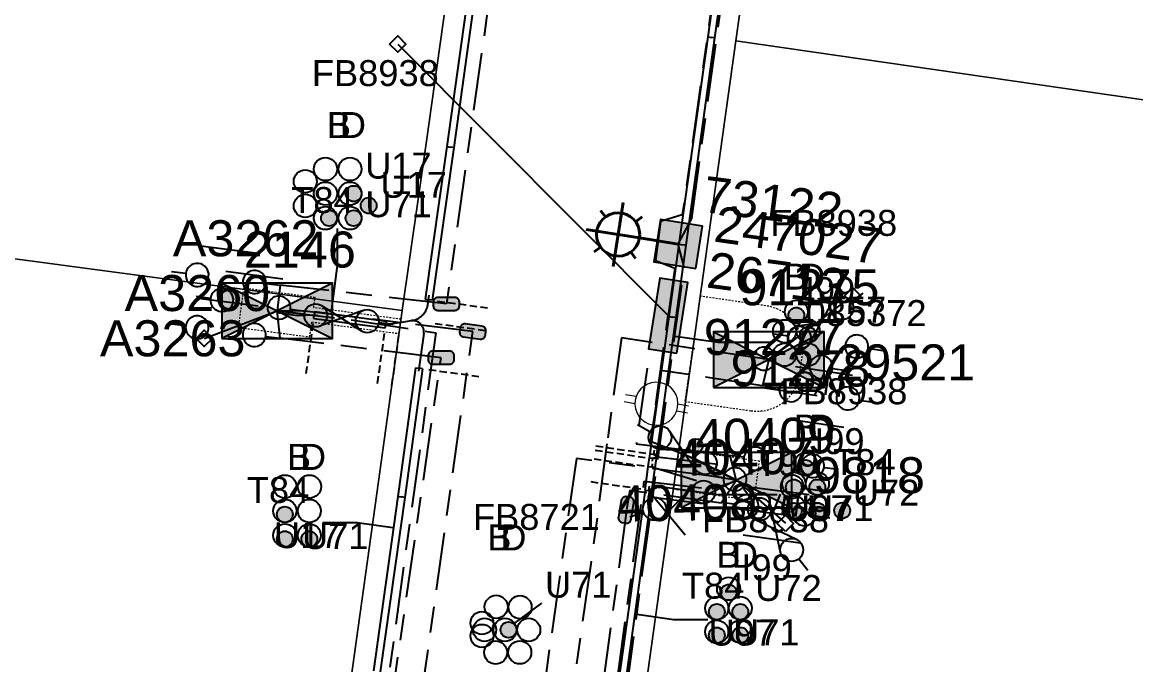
# Model space of a CAD drawing. Header units: metres. Extents: x 307881 to 309377, y 6244646 to 6245709.
# Drawn here: x 308524.9 to 308602.1, y 6244978.8 to 6245023.3 of the extents above; entities that cross this region are included whole.
import ezdxf
from ezdxf.enums import TextEntityAlignment as Align

# ---------------------------------------------------------------- set-up
doc = ezdxf.new("R2010")
doc.units = ezdxf.units.M
for name, pattern in [('Cable Exist UG', [8.2, 4, -1.2, 1.8, -1.2]), ('DASHED', [0.75, 0.5, -0.25]), ('HIDDEN', [0.375, 0.25, -0.125]), ('HIDDEN2', [0.1875, 0.125, -0.0625])]:
    doc.linetypes.add(name, pattern=pattern)
doc.layers.get('0').update_dxf_attribs({"color": 6})
for name, color, linetype in [('_User Miscellaneous7', 7, 'Continuous'), ('_User Miscellaneous9', 7, 'Continuous'), ('Duct_SP_EXT', 7, 'Continuous'), ('Equip_HV_EXT', 7, 'Continuous'), ('Equip_LV_EXT', 7, 'Continuous'), ('Equip_SP_SL_EXT', 7, 'Continuous'), ('Mains_HV_EXT', 7, 'Continuous'), ('Mains_LV_EXT', 7, 'Continuous'), ('Mains_SL_EXT', 7, 'Continuous'), ('Services_SP_EXT', 7, 'Continuous'), ('Sub_SP_EXT', 7, 'Continuous'), ('SupportsUG_SP_LV_EXT', 7, 'Continuous'), ('SupportsUG_SP_LV_SL_EXT', 7, 'Continuous'), ('Trench_SP_EXT', 7, 'Continuous')]:
    doc.layers.add(name, color=color, linetype=linetype)
for name, color, linetype, lineweight in [('Cadastre Buildings_SP_EXT', 9, 'Continuous', 5), ('Cadastre Land Parcels_SP_EXT', 9, 'Continuous', 5), ('Cadastre Other Property_SP_EXT', 9, 'HIDDEN', 5), ('Cadastre Roads_SP_EXT', 9, 'Continuous', 5)]:
    doc.layers.add(name, color=color, linetype=linetype, lineweight=lineweight)
doc.layers.add('UNKNOWN_FEATURES', color=1, linetype='DASHED', plot=False)
doc.styles.add('COLUMN_LABEL', font='arial.ttf')
doc.styles.add('iecARIAL', font='arial.ttf', dxfattribs={"height": 2})
doc.styles.add('POLE_LABEL', font='arial.ttf')
doc.styles.get("Standard").update_dxf_attribs({"font": 'arial.ttf'})
doc.styles.add('SWITCH_LABEL', font='arial.ttf', dxfattribs={"height": 2.5})

# ---------------------------------------------------------------- blocks, each defined once
blk = doc.blocks.new('SUB_PADMOUNT_EXT')
for points in [[(0, 0), (-3.84, 1.92), (-3.84, -1.92)], [(0, 0), (3.84, 1.92), (3.84, -1.92)]]:
    blk.add_hatch(color=256).paths.add_polyline_path(points)
for p, q in [((3.84, 1.92), (-3.84, -1.92)), ((-3.84, 1.92), (3.84, -1.92))]:
    blk.add_line(p, q)
blk.add_lwpolyline([(-3.84, -1.92), (3.84, -1.92), (3.84, 1.92), (-3.84, 1.92)], close=True)
for tag, height, flags, p in [('ASSET_NUM', 2.5, 8, (2, 2)), ('STREET_CODE', 0.2, 9, (1.5, 0)), ('OPERATING_VOLTAGE', 0.2, 9, (1.5, -0.6)), ('ORIENTATION', 0.2, 9, (1.5, -0.8)), ('CONSTRUCTED_VOLTAGE', 0.2, 9, (1.5, -0.2)), ('NO_PHASES', 0.2, 9, (1.5, -0.4)), ('OWNED_BY', 0.2, 9, (1.5, -1)), ('OPERATED_BY', 0.2, 9, (1.5, -1.2)), ('SECONDARY_VOLTAGE', 0.2, 9, (1.5, -1.6)), ('MAINTAINED_BY', 0.2, 9, (1.5, -1.4)), ('STATE', 0.2, 9, (1.5, -1.8)), ('SUBSTATION_TYPE', 0.2, 9, (1.5, -2.2)), ('USAGE', 0.2, 9, (1.5, -2.4)), ('PARENT', 0.2, 9, (1.5, -2)), ('STREETNAME', 0.2, 9, (1.5, -3)), ('LEGEND', 0.2, 9, (1.5, -2.6)), ('LOCATION', 0.2, 9, (1.5, -2.8)), ('Z', 0.2, 1, (1.5, -3.6)), ('SUBURB', 0.2, 9, (1.5, -3.2)), ('NOTES', 0.2, 9, (1.5, -3.4))]:
    blk.add_attdef(tag, text='', height=height, dxfattribs=dict(flags=flags)).set_placement(p, align=Align.MIDDLE_LEFT)
blk = doc.blocks.new('COLUMN_EXT')
blk.add_hatch(color=256).paths.add_polyline_path([(-1.485, 1.485), (-1.485, -1.485), (1.485, -1.485), (1.485, 1.485)])
blk.add_lwpolyline([(-1.485, -1.485), (1.485, -1.485), (1.485, 1.485), (-1.485, 1.485)], close=True)
for tag, height, style, flags, p in [('ASSET_NUM', 2.5, 'COLUMN_LABEL', 8, (2, 2)), ('STRUCTURE_PLANT_NUMBER', 0.2, 'POLE_LABEL', 9, (1.813, 0.031)), ('STREET_CODE', 0.2, 'COLUMN_LABEL', 9, (1.813, -0.2))]:
    blk.add_attdef(tag, text='', height=height, dxfattribs=dict(style=style, flags=flags)).set_placement(p, align=Align.MIDDLE_LEFT)
at = {"flags": 9}
for tag, p in [('OWNED_BY', (1.813, -0.6)), ('STATE', (1.813, -0.8)), ('COLUMN_TYPE', (1.813, -0.4)), ('STREETNAME', (1.813, -1.6)), ('USAGE', (1.813, -1)), ('LEGEND', (1.813, -1.2)), ('LOCATION', (1.813, -1.4)), ('SUBURB', (1.813, -1.8)), ('NOTES', (1.813, -2))]:
    blk.add_attdef(tag, text='', height=0.2, dxfattribs=at).set_placement(p, align=Align.MIDDLE_LEFT)
at = {"flags": 1}
blk.add_attdef('Z', (1.813, -2.351), '', height=0.2, dxfattribs=at)
blk = doc.blocks.new('PILLAR_EXT')
blk.add_hatch(color=256).paths.add_polyline_path([(-2.475, 0.99), (-2.475, -0.99), (2.475, -0.99), (2.475, 0.99)])
blk.add_lwpolyline([(-2.475, -0.99), (2.475, -0.99), (2.475, 0.99), (-2.475, 0.99)], close=True)
at = {"style": 'iecARIAL', "flags": 8}
blk.add_attdef('ASSET_NUM', (1.5, 3.5), '', height=2.5, dxfattribs=at)
for tag, p, flags in [('OWNED_BY', (0, -0.2), 9), ('STATE', (0, -0.4), 9), ('SUPPORT_TYPE', (0, -0.6), 9), ('USAGE', (0, -0.8), 9), ('LEGEND', (0, -1), 9), ('LOCATION', (0, -1.2), 9), ('NOTES', (0, -1.4), 9), ('PARENT', (0, -1.6), 9), ('STREETNAME', (0, -1.8), 9), ('SUBURB', (0, -2), 1)]:
    blk.add_attdef(tag, p, '', height=0.2, dxfattribs=dict(flags=flags))
blk = doc.blocks.new('DUCT_EXT')
blk.add_circle((0, 0.8), 0.8)
at = {"flags": 1}
blk.add_attdef('Z', (0, 0), '', height=0.2, dxfattribs=at)
at = {"flags": 9}
for tag, p in [('DUCT_CODE', (0, 0)), ('XSECT_TYPE', (0, -0.2)), ('STATE', (0, -0.6)), ('FB_REFERENCE', (0, -0.4)), ('NOTES', (0, -0.8))]:
    blk.add_attdef(tag, text='', height=0.2, dxfattribs=at).set_placement(p, align=Align.MIDDLE_LEFT)
blk = doc.blocks.new('SL_LANTERN_EXT')
at = {"lineweight": 40}
for p, q in [((0, 1.968), (0, 6.468)), ((-1.459, 5.676), (-1.061, 5.278)), ((1.458, 5.676), (1.06, 5.278)), ((-2.25, 4.218), (2.25, 4.218)), ((-1.459, 2.759), (-1.061, 3.157)), ((1.458, 2.759), (1.06, 3.157)), ((0, 0), (0, 2.721))]:
    blk.add_line(p, q, dxfattribs=at)
blk.add_circle((0, 4.218), 1.5, dxfattribs=at)
at = {"color": 7, "style": 'iecARIAL', "flags": 8}
blk.add_attdef('ASSET_NUM', (1.5, 1.5), '', height=2.5, dxfattribs=at)
for tag, p, height, flags in [('CONSTRUCTED_VOLTAGE', (0.981, -0.653), 0.2, 9), ('CONTROL_TYPE', (0.981, -0.853), 0.2, 9), ('LNUMBER', (2.181, -3.253), 2.5, 8), ('OPERATING_VOLTAGE', (0.981, -1.653), 0.2, 9), ('LANTERN_PURPOSE', (0.981, -1.053), 0.2, 9), ('LANTERN_TYPE', (0.981, -1.253), 0.2, 9), ('NO_PHASES', (0.981, -1.453), 0.2, 9), ('ORIENTATION', (0.981, -1.853), 0.2, 9), ('OWNED_BY', (0.981, -2.053), 0.2, 9), ('STATE', (0.981, -2.253), 0.2, 9), ('USAGE', (0.981, -2.453), 0.2, 9), ('CEXIST', (0.981, -2.653), 0.2, 9), ('CNEW', (0.981, -2.853), 0.2, 9), ('CNUMBER', (0.981, -3.053), 0.2, 9), ('CREMOVE', (0.981, -3.253), 0.2, 9), ('CREPLACE', (0.981, -3.453), 0.2, 9), ('LKINGHEIGHT', (0.981, -3.653), 0.2, 9), ('LBRACKET', (0.981, -3.853), 0.2, 9), ('LBRACKETVOCAB', (0.981, -4.053), 0.2, 9), ('LCATEGORY', (0.981, -4.253), 0.2, 9), ('LCHARGE1', (0.981, -4.453), 0.2, 9), ('LCHARGE1PERCENT', (0.981, -4.653), 0.2, 9), ('LCHARGE2', (0.981, -4.853), 0.2, 9), ('LCHARGE2PERCENT', (0.981, -5.053), 0.2, 9), ('LCHARGE3', (0.981, -5.253), 0.2, 9), ('LCHARGE3PERCENT', (0.981, -5.453), 0.2, 9), ('LEXIST', (0.981, -5.653), 0.2, 9), ('LLAMP', (0.981, -5.853), 0.2, 9), ('LLAMPVOCAB', (0.981, -6.053), 0.2, 9), ('LMAST', (0.981, -6.253), 0.2, 9), ('LMASTVOCAB', (0.981, -6.453), 0.2, 9), ('LNEW', (0.981, -6.653), 0.2, 9), ('LANTNUMBER', (0.981, -6.853), 0.2, 9), ('LOUTREACH', (0.981, -7.253), 0.2, 9), ('LOUTREACHVOCAB', (0.981, -7.453), 0.2, 9), ('LRATECODE', (0.981, -7.653), 0.2, 9), ('LREMOVE', (0.981, -7.853), 0.2, 9), ('LREPLACE', (0.981, -8.053), 0.2, 9), ('LTYPE', (0.981, -8.253), 0.2, 9), ('LTYPEVOCAB', (0.981, -8.453), 0.2, 9), ('LEGEND', (0.981, -8.653), 0.2, 9), ('STREETNAME', (0.981, -9.253), 0.2, 9), ('SUBURB', (0.981, -9.453), 0.2, 1), ('LOCATION', (0.981, -8.853), 0.2, 9), ('NOTES', (0.981, -9.053), 0.2, 9)]:
    blk.add_attdef(tag, p, '', height=height, dxfattribs=dict(flags=flags))
blk = doc.blocks.new('CCP_EXT')
at = {"flags": 9}
for tag, p in [('USAGE', (0, -1.2)), ('LEGEND', (0, -1.4)), ('LIFE_SUPPORT', (0, -1.6)), ('STATE', (0, -1.8)), ('NOTES', (0, -2))]:
    blk.add_attdef(tag, text='', height=0.2, dxfattribs=at).set_placement(p, align=Align.MIDDLE_LEFT)
blk.add_wipeout([(0, 0.566), (0.566, 0), (0, -0.566), (-0.566, 0)])
blk.add_lwpolyline([(-0.566, 0), (0, 0.566), (0.566, 0), (0, -0.566), (-0.566, 0)])
at = {"flags": 1}
blk.add_attdef('Z', (0, 0), '', height=0.2, dxfattribs=at)
at = {"flags": 9}
for tag, p in [('CCP_TYPE', (0, 0)), ('OPERATING_VOLTAGE', (0, -0.6)), ('ORIENTATION', (0, -0.8)), ('CONSTRUCTED_VOLTAGE', (0, -0.2)), ('NO_PHASES', (0, -0.4)), ('OWNED_BY', (0, -1))]:
    blk.add_attdef(tag, text='', height=0.2, dxfattribs=at).set_placement(p, align=Align.MIDDLE_LEFT)
blk = doc.blocks.new('HV_STJ_EXT')
h = blk.add_hatch(color=256)
edge = h.paths.add_edge_path()
edge.add_ellipse((-0.586, 0.131), major_axis=(0.226, 0.226), ratio=1, start_angle=44.99996, end_angle=135)
edge.add_line((-0.906, 0.131), (-0.906, -0.131))
edge.add_ellipse((-0.586, -0.131), major_axis=(0.226, 0.226), ratio=1, start_angle=134.99996, end_angle=225)
edge.add_line((-0.586, -0.451), (0.586, -0.451))
edge.add_ellipse((0.586, -0.131), major_axis=(-0.226, 0.226), ratio=1, start_angle=134.99996, end_angle=225)
edge.add_line((0.906, -0.131), (0.906, 0.131))
edge.add_ellipse((0.586, 0.131), major_axis=(-0.226, 0.226), ratio=1, start_angle=224.99996, end_angle=315)
edge.add_line((0.586, 0.451), (-0.586, 0.451))
blk.add_lwpolyline([(-0.906, 0.131), (-0.906, -0.131, 0.414214), (-0.586, -0.451), (0.586, -0.451, 0.414214), (0.906, -0.131), (0.906, 0.131, 0.414214), (0.586, 0.451), (-0.586, 0.451, 0.414214)], format="xyb", close=True)
for tag, flags, p in [('ORIENTATION', 9, (1.5, 0)), ('Z', 1, (1.5, -0.8)), ('USAGE', 9, (1.5, -0.2)), ('LEGEND', 9, (1.5, -0.4)), ('NOTES', 9, (1.5, -0.6))]:
    blk.add_attdef(tag, text='', height=0.2, dxfattribs=dict(flags=flags)).set_placement(p, align=Align.MIDDLE_LEFT)
blk = doc.blocks.new('LV_UG_LINKS_OPEN_EXT')
at = {"lineweight": 20}
for p, q in [((-0.249, 1.473), (-0.249, 2.22)), ((0.249, 1.473), (0.249, 2.22)), ((-0.249, -1.473), (-0.249, -2.22)), ((0.249, -1.473), (0.249, -2.22))]:
    blk.add_line(p, q, dxfattribs=at)
at = {"flags": 9}
for tag, p in [('ACTUAL_STATUS', (0, 0)), ('OPERATING_VOLTAGE', (0, -0.6)), ('ORIENTATION', (0, -0.8)), ('CONSTRUCTED_VOLTAGE', (0, -0.2)), ('NO_PHASES', (0, -0.4)), ('STATE', (0, -1)), ('SWITCH_TYPE', (0, -1.2)), ('USAGE', (0, -1.4)), ('NOTES', (0, -1.6))]:
    blk.add_attdef(tag, text='', height=0.2, dxfattribs=at).set_placement(p, align=Align.MIDDLE_LEFT)
at = {"flags": 1}
blk.add_attdef('Z', (0, 0), '', height=0.2, dxfattribs=at)
blk.add_wipeout([(-0.249, 1.473), (-0.432, 1.43), (-0.608, 1.365), (-0.774, 1.278), (-0.928, 1.171), (-1.067, 1.045), (-1.19, 0.903), (-1.294, 0.747), (-1.377, 0.579), (-1.439, 0.402), (-1.478, 0.218), (-1.494, 0.031), (-1.486, -0.156), (-1.455, -0.341), (-1.4, -0.521), (-1.324, -0.692), (-1.227, -0.853), (-1.11, -1), (-0.976, -1.131), (-0.827, -1.244), (-0.664, -1.338), (-0.491, -1.411), (-0.311, -1.461), (-0.125, -1.489), (0.062, -1.493), (0.249, -1.473), (0.432, -1.43), (0.608, -1.365), (0.774, -1.278), (0.928, -1.171), (1.067, -1.045), (1.19, -0.903), (1.294, -0.747), (1.377, -0.579), (1.439, -0.402), (1.478, -0.218), (1.494, -0.031), (1.486, 0.156), (1.455, 0.341), (1.4, 0.521), (1.324, 0.692), (1.227, 0.853), (1.11, 1), (0.976, 1.131), (0.827, 1.244), (0.664, 1.338), (0.491, 1.411), (0.311, 1.461), (0.125, 1.489), (-0.062, 1.493)])
at = {"lineweight": 20}
blk.add_lwpolyline([(0, -1.494, 1), (0, 1.494, 1)], format="xyb", close=True, dxfattribs=at)
blk = doc.blocks.new('LV_UG_DFUSE_CLOSED_EXT')
for points in [[(1, 0), (0, 0)], [(5.04, 0.726), (2.156, -0.717)], [(5.049, -0.707), (2.156, 0.717)], [(6.2, 0.013), (7.2, 0.013)]]:
    blk.add_lwpolyline(points)
for centre in [(1.8, 0), (5.4, 0.011)]:
    blk.add_circle(centre, 0.8)
at = {"flags": 9}
for tag, p in [('ACTUAL_STATUS', (0, 0)), ('OPERATING_VOLTAGE', (0, -0.6)), ('ORIENTATION', (0, -0.8)), ('CONSTRUCTED_VOLTAGE', (0, -0.2)), ('NO_PHASES', (0, -0.4)), ('STATE', (0, -1)), ('SWITCH_TYPE', (0, -1.2)), ('USAGE', (0, -1.4)), ('NOTES', (0, -1.6))]:
    blk.add_attdef(tag, text='', height=0.2, dxfattribs=at).set_placement(p, align=Align.MIDDLE_LEFT)
at = {"flags": 1}
blk.add_attdef('Z', (0, 0), '', height=0.2, dxfattribs=at)
blk = doc.blocks.new('SWG_HOLEC_SU_EXT')
blk.add_line((1.8, -2), (5.8, -2))
for points in [[(1.8, -0.8, 1), (1.8, 0.8, 1)], [(5.8, -0.8, 1), (5.8, 0.8, 1)]]:
    blk.add_lwpolyline(points, format="xyb", close=True)
for points in [[(1, 0), (0, 0)], [(6.6, 0), (7.6, 0)]]:
    blk.add_lwpolyline(points)
at = {"style": 'SWITCH_LABEL', "flags": 8}
blk.add_attdef('ASSET_NUM', text='', height=2.5, rotation=179.95437, dxfattribs=at).set_placement((-2.4, 0), align=Align.MIDDLE_LEFT)
at = {"flags": 1}
blk.add_attdef('Z', (0, 0), '', height=0.2, dxfattribs=at)
at = {"flags": 9}
for tag, p in [('ACTUAL_STATUS', (0, -0.4)), ('CONSTRUCTED_VOLTAGE', (0, -0.6)), ('NO_PHASES', (0, -0.8)), ('OPERATING_VOLTAGE', (0, -1)), ('ORIENTATION', (0, -1.2)), ('OWNED_BY', (0, -1.4)), ('PARENT', (0, -1.6)), ('STATE', (0, -1.8)), ('SWITCH_TYPE', (0, -2)), ('USAGE', (0, -2.2)), ('LOCATION', (0, -2.4)), ('STREETNAME', (0, -2.6)), ('SUBURB', (0, -2.8)), ('NOTES', (0, -3))]:
    blk.add_attdef(tag, text='', height=0.2, dxfattribs=at).set_placement(p, align=Align.MIDDLE_LEFT)
at = {"style": 'SWITCH_LABEL', "flags": 9}
blk.add_attdef('STREET_CODE', text='', height=0.2, dxfattribs=at).set_placement((0, -0.2), align=Align.MIDDLE_LEFT)
blk = doc.blocks.new('SWG_HOLEC_SU_NO_EXT')
blk.add_line((1.8, -2), (5.8, -2))
for points in [[(1.8, -0.8, 1), (1.8, 0.8, 1)], [(5.8, -0.8, 1), (5.8, 0.8, 1)]]:
    blk.add_lwpolyline(points, format="xyb", close=True)
for points in [[(1, 0), (0, 0)], [(6.6, 0), (7.6, 0)]]:
    blk.add_lwpolyline(points)
at = {"insert": (5.311, -3.639), "char_height": 1.4, "width": 3.88632, "attachment_point": 1, "rotation": 180}
blk.add_mtext('{\\fArial|b0|i0|c0|p34;N/O}', dxfattribs=at)
at = {"style": 'SWITCH_LABEL', "flags": 8}
blk.add_attdef('ASSET_NUM', text='', height=2.5, rotation=179.95437, dxfattribs=at).set_placement((-2.4, 0), align=Align.MIDDLE_LEFT)
at = {"flags": 1}
blk.add_attdef('Z', (0, 0), '', height=0.2, dxfattribs=at)
at = {"flags": 9}
for tag, p in [('ACTUAL_STATUS', (0, -0.4)), ('CONSTRUCTED_VOLTAGE', (0, -0.6)), ('NO_PHASES', (0, -0.8)), ('OPERATING_VOLTAGE', (0, -1)), ('ORIENTATION', (0, -1.2)), ('OWNED_BY', (0, -1.4)), ('PARENT', (0, -1.6)), ('STATE', (0, -1.8)), ('SWITCH_TYPE', (0, -2)), ('USAGE', (0, -2.2)), ('LOCATION', (0, -2.4)), ('STREETNAME', (0, -2.6)), ('SUBURB', (0, -2.8)), ('NOTES', (0, -3))]:
    blk.add_attdef(tag, text='', height=0.2, dxfattribs=at).set_placement(p, align=Align.MIDDLE_LEFT)
at = {"style": 'SWITCH_LABEL', "flags": 9}
blk.add_attdef('STREET_CODE', text='', height=0.2, dxfattribs=at).set_placement((0, -0.2), align=Align.MIDDLE_LEFT)
blk = doc.blocks.new('CABLE_LARGE_EXT')
h = blk.add_hatch(color=256)
edge = h.paths.add_edge_path()
edge.add_arc((0, 0.55), 0.55, 0, 360)
blk.add_circle((0, 0.55), 0.55)
at = {"flags": 1}
blk.add_attdef('Z', (0, 0), '', height=0.2, dxfattribs=at)
at = {"flags": 9}
for tag, p in [('COND_CODE', (0, 0)), ('XSECT_SIZE', (0, -0.6)), ('STATE', (0, -0.4)), ('FB_REFERENCE', (0, -0.2)), ('NOTES', (0, -0.8))]:
    blk.add_attdef(tag, text='', height=0.2, dxfattribs=at).set_placement(p, align=Align.MIDDLE_LEFT)
blk = doc.blocks.new('CONNECTOR_NODE_EXT')
h = blk.add_hatch(color=256)
edge = h.paths.add_edge_path()
edge.add_arc((0, 0), 0.5, 0, 360)
blk.add_circle((0, 0), 0.5)
at = {"flags": 1}
blk.add_attdef('Z', (0, 0), '', height=0.2, dxfattribs=at)
at = {"flags": 9}
for tag, p in [('CONNECTOR_TYPE', (0, 0)), ('OPERATING_VOLTAGE', (0, -0.6)), ('ORIENTATION', (0, -0.8)), ('CONSTRUCTED_VOLTAGE', (0, -0.2)), ('NO_PHASES', (0, -0.4)), ('SUBTYPE', (0, -1)), ('USAGE', (0, -1.2)), ('NOTES', (0, -1.4))]:
    blk.add_attdef(tag, text='', height=0.2, dxfattribs=at).set_placement(p, align=Align.MIDDLE_LEFT)

msp = doc.modelspace()

# ---------------------------------------------------------------- linework, layer by layer
at = {"layer": '_User Miscellaneous7'}
for points in [[(308546.745, 6245009.03), (308546.745, 6245006.471), (308546.319, 6245003.278)], [(308576.844, 6245001.13), (308573.179, 6245001.13), (308570.182, 6245001.549)], [(308577.252, 6244990.555), (308573.158, 6244990.555), (308568.819, 6244991.159), (308568.746, 6244991.169)], [(308545.753, 6244988.656), (308548.123, 6244988.656), (308550.591, 6244988.309)], [(308560.915, 6244983.045), (308558.961, 6244981.624)], [(308572.455, 6244981.902), (308572.131, 6244981.902), (308570.1, 6244981.902), (308567.527, 6244982.269)]]:
    msp.add_lwpolyline(points, dxfattribs=at)
at = {"layer": 'Cadastre Land Parcels_SP_EXT', "linetype": 'Continuous'}
for points in [[(308629.966, 6245039.131), (308577.803, 6245046.274), (308574.389, 6245022.048), (308623.274, 6245014.972), (308624.578, 6245014.798), (308626.99, 6245014.442), (308628.477, 6245026.994), (308629.966, 6245039.131)], [(308624.578, 6245014.798), (308623.274, 6245014.972), (308574.389, 6245022.048), (308566.171, 6244963.015), (308664.181, 6244948.992), (308669.374, 6244985.704), (308669.452, 6244986.591), (308621.992, 6244993.541), (308624.578, 6245014.798)]]:
    msp.add_lwpolyline(points, close=True, dxfattribs=at)
at = {"layer": 'Cadastre Other Property_SP_EXT', "linetype": 'HIDDEN2'}
for points in [[(308551.158, 6245002.737), (308545.11, 6245003.543), (308545.206, 6245004.237), (308540.249, 6245004.897), (308539.873, 6245002.173), (308544.829, 6245001.512), (308544.973, 6245002.552), (308551.021, 6245001.747), (308551.158, 6245002.737)], [(308570.065, 6244990.97), (308575.658, 6244990.169), (308576.037, 6244992.893), (308570.444, 6244993.694), (308570.065, 6244990.97)]]:
    msp.add_lwpolyline(points, close=True, dxfattribs=at)
msp.add_lwpolyline([(308571.924, 6245004.34), (308570.852, 6244997.041), (308575.442, 6244996.396), (308575.442, 6244996.396, 0.420191), (308578.831, 6244998.95), (308578.831, 6244998.95), (308579.019, 6245000.286), (308579.019, 6245000.286, 0.417667), (308576.465, 6245003.675), (308576.465, 6245003.675), (308571.924, 6245004.34)], format="xyb", close=True, dxfattribs=at)
at = {"layer": 'Duct_SP_EXT'}
for p, q in [((308572.468, 6245022.317), (308575.882, 6245046.543)), ((308572.943, 6245022.25), (308576.357, 6245046.476)), ((308557.816, 6245039.435), (308554.349, 6245014.711)), ((308558.291, 6245039.369), (308554.824, 6245014.644)), ((308570.466, 6245007.936), (308572.468, 6245022.317)), ((308570.941, 6245007.87), (308572.943, 6245022.25)), ((308572.468, 6245022.317), (308572.705, 6245022.284)), ((308572.943, 6245022.25), (308572.705, 6245022.284)), ((308554.349, 6245014.711), (308552.842, 6245004.127)), ((308554.824, 6245014.644), (308553.317, 6245004.06)), ((308554.349, 6245014.711), (308554.586, 6245014.677)), ((308554.824, 6245014.644), (308554.586, 6245014.677)), ((308569.768, 6245002.925), (308570.466, 6245007.936)), ((308570.244, 6245002.859), (308570.941, 6245007.87)), ((308570.466, 6245007.936), (308570.703, 6245007.903)), ((308570.466, 6245007.936), (308570.703, 6245007.903)), ((308570.941, 6245007.87), (308570.703, 6245007.903)), ((308570.941, 6245007.87), (308570.703, 6245007.903)), ((308552.842, 6245004.127), (308553.079, 6245004.093)), ((308553.317, 6245004.06), (308553.079, 6245004.093)), ((308545.121, 6245002.801), (308545.153, 6245003.039)), ((308545.121, 6245002.801), (308550.072, 6245002.142)), ((308545.184, 6245003.277), (308545.153, 6245003.039)), ((308545.184, 6245003.277), (308550.135, 6245002.617)), ((308550.135, 6245002.617), (308550.103, 6245002.379)), ((308569.768, 6245002.925), (308570.006, 6245002.892)), ((308569.768, 6245002.925), (308570.006, 6245002.892)), ((308570.244, 6245002.859), (308570.006, 6245002.892)), ((308570.244, 6245002.859), (308570.006, 6245002.892)), ((308550.072, 6245002.142), (308550.103, 6245002.379)), ((308552.18, 6244999.374), (308550.946, 6244990.451)), ((308552.656, 6244999.308), (308551.421, 6244990.385)), ((308552.18, 6244999.374), (308552.418, 6244999.341)), ((308552.656, 6244999.308), (308552.418, 6244999.341)), ((308568.406, 6244993.138), (308568.445, 6244993.417)), ((308568.445, 6244993.417), (308568.682, 6244993.384)), ((308568.445, 6244993.417), (308568.682, 6244993.384)), ((308568.92, 6244993.351), (308568.682, 6244993.384)), ((308568.92, 6244993.351), (308568.682, 6244993.384)), ((308568.881, 6244993.072), (308568.92, 6244993.351)), ((308568.322, 6244992.535), (308568.406, 6244993.138)), ((308568.406, 6244993.138), (308568.643, 6244993.105)), ((308568.406, 6244993.138), (308568.643, 6244993.105)), ((308568.881, 6244993.072), (308568.643, 6244993.105)), ((308568.881, 6244993.072), (308568.643, 6244993.105)), ((308568.797, 6244992.469), (308568.881, 6244993.072)), ((308568.094, 6244990.896), (308568.322, 6244992.535)), ((308568.322, 6244992.535), (308568.559, 6244992.502)), ((308568.322, 6244992.535), (308568.559, 6244992.502)), ((308568.797, 6244992.469), (308568.559, 6244992.502)), ((308568.797, 6244992.469), (308568.559, 6244992.502)), ((308568.569, 6244990.83), (308568.797, 6244992.469)), ((308550.946, 6244990.451), (308549.252, 6244978.353)), ((308551.421, 6244990.385), (308549.727, 6244978.287)), ((308550.946, 6244990.451), (308551.184, 6244990.418)), ((308551.421, 6244990.385), (308551.184, 6244990.418)), ((308568.094, 6244990.896), (308565.894, 6244975.097)), ((308568.569, 6244990.83), (308566.37, 6244975.031)), ((308568.094, 6244990.896), (308568.331, 6244990.863)), ((308568.094, 6244990.896), (308568.331, 6244990.863)), ((308568.569, 6244990.83), (308568.331, 6244990.863)), ((308568.569, 6244990.83), (308568.331, 6244990.863))]:
    msp.add_line(p, q, dxfattribs=at)
at = {"layer": 'Mains_HV_EXT', "linetype": 'Cable Exist UG'}
for points in [[(308564.755, 6245078.039), (308554.312, 6245003.802)], [(308554.312, 6245003.802), (308542.785, 6245005.103), (308542.57, 6245003.316)], [(308556.143, 6245001.887), (308544.489, 6245003.306), (308542.57, 6245003.316)], [(308553.945, 6245000.074), (308542.776, 6245001.418), (308542.57, 6245003.316)], [(308543.835, 6244962.986), (308549.209, 6244967.233), (308553.945, 6245000.074)], [(308574.447, 6244991.582), (308573.37, 6244989.987), (308567.045, 6244990.865), (308567.045, 6244990.865), (308566.811, 6244989.519)], [(308566.812, 6244989.474), (308564.885, 6244975.277), (308564.384, 6244971.951), (308564.384, 6244971.951), (308563.184, 6244963.431), (308559.953, 6244942.561), (308559.953, 6244942.561), (308532.993, 6244749.721), (308531.551, 6244739.371), (308530.676, 6244738.433), (308519.983, 6244740.026), (308519.658, 6244739.858), (308519.658, 6244739.858), (308515.978, 6244713.618), (308515.348, 6244711.047), (308515.348, 6244711.047), (308513.708, 6244705.907), (308511.188, 6244703.987), (308510.162, 6244703.269)]]:
    msp.add_lwpolyline(points, dxfattribs=at)
at = {"layer": 'Mains_LV_EXT', "linetype": 'Cable Exist UG'}
for points in [[(308575.35, 6245043.31), (308570.679, 6245009.972), (308569.159, 6245009.521), (308568.829, 6245006.818), (308570.163, 6245006.288), (308569.701, 6245002.988)], [(308542.57, 6245003.316), (308547.713, 6245002.699), (308553.581, 6245001.803), (308543.054, 6244925.271)], [(308574.447, 6244991.582), (308571.519, 6244993.066)]]:
    msp.add_lwpolyline(points, dxfattribs=at)
at = {"layer": 'Mains_SL_EXT', "linetype": 'Cable Exist UG'}
msp.add_lwpolyline([(308570.393, 6245007.956), (308571.334, 6245009.718), (308576.543, 6245047.414), (308577.064, 6245055.58)], dxfattribs=at)
at = {"layer": 'Trench_SP_EXT', "linetype": 'Cable Exist UG'}
for points in [[(308551.49, 6245002.584), (308551.892, 6245002.643), (308551.892, 6245002.643, 0.33818), (308553.026, 6245003.739), (308553.026, 6245003.739), (308553.122, 6245004.398)], [(308551.509, 6245002.587), (308551.892, 6245002.643), (308551.892, 6245002.643, -0.482616), (308552.751, 6245001.752), (308552.751, 6245001.752), (308552.389, 6244999.129)]]:
    msp.add_lwpolyline(points, format="xyb", dxfattribs=at)
for points in [[(308542.542, 6245003.211), (308543.98, 6245003.002), (308545.152, 6245003.039), (308545.425, 6245003.003)], [(308549.746, 6245002.427), (308550.103, 6245002.379), (308551.49, 6245002.584)], [(308568.722, 6244993.668), (308568.682, 6244993.384), (308568.986, 6244993.197), (308569.254, 6244993.164)], [(308568.588, 6244992.709), (308568.559, 6244992.502), (308571.66, 6244991.567)], [(308568.614, 6244992.897), (308568.643, 6244993.105), (308568.936, 6244993.203), (308569.326, 6244993.156)], [(308569.326, 6244993.156), (308573.14, 6244992.69)], [(308568.374, 6244991.171), (308568.331, 6244990.863), (308571.098, 6244987.53)]]:
    msp.add_lwpolyline(points, dxfattribs=at)
at = {"layer": 'UNKNOWN_FEATURES'}
for points in [[(308553.705, 6245004.002), (308557.173, 6245003.53)], [(308544.594, 6244998.975), (308545.074, 6245002.443)], [(308557.005, 6245001.946), (308553.537, 6245002.419)], [(308549.547, 6244998.29), (308550.027, 6245001.758)], [(308550.538, 6244998.153), (308551.017, 6245001.621)], [(308553.105, 6244999.248), (308556.573, 6244998.776)], [(308564.645, 6244993.657), (308568.11, 6244993.161)], [(308564.687, 6244993.954), (308568.152, 6244993.458)], [(308564.56, 6244993.063), (308568.025, 6244992.567)], [(308564.333, 6244991.479), (308567.798, 6244990.983)]]:
    msp.add_lwpolyline(points, dxfattribs=at)

# ---------------------------------------------------------------- block references
at = {"layer": '_User Miscellaneous7', "rotation": 90}
for name, p in [('DUCT_EXT', (308546.727, 6245013.15)), ('DUCT_EXT', (308548.427, 6245013.15)), ('DUCT_EXT', (308545.327, 6245012.3)), ('DUCT_EXT', (308546.727, 6245011.45)), ('DUCT_EXT', (308548.427, 6245011.45)), ('CABLE_LARGE_EXT', (308548.427, 6245011.45)), ('DUCT_EXT', (308545.327, 6245010.6)), ('CABLE_LARGE_EXT', (308549.476, 6245010.619)), ('DUCT_EXT', (308546.727, 6245009.75)), ('DUCT_EXT', (308548.427, 6245009.75)), ('CABLE_LARGE_EXT', (308546.727, 6245009.75)), ('CABLE_LARGE_EXT', (308548.427, 6245009.75)), ('DUCT_EXT', (308558.567, 6244982.797)), ('DUCT_EXT', (308560.229, 6244982.775)), ('DUCT_EXT', (308557.583, 6244981.678)), ('DUCT_EXT', (308557.764, 6244981.203)), ('DUCT_EXT', (308559.178, 6244981.203)), ('DUCT_EXT', (308560.829, 6244981.203)), ('DUCT_EXT', (308557.583, 6244980.784)), ('CABLE_LARGE_EXT', (308559.178, 6244981.203)), ('DUCT_EXT', (308558.533, 6244979.631)), ('DUCT_EXT', (308560.207, 6244979.642))]:
    msp.add_blockref(name, p, dxfattribs=at)
at = {"layer": '_User Miscellaneous7'}
for name, p in [('DUCT_EXT', (308578.592, 6245002.46)), ('CABLE_LARGE_EXT', (308578.592, 6245002.46)), ('DUCT_EXT', (308577.772, 6245001.106)), ('DUCT_EXT', (308579.405, 6245001.114)), ('CABLE_LARGE_EXT', (308579.405, 6245001.114)), ('DUCT_EXT', (308577.772, 6244999.481)), ('DUCT_EXT', (308579.405, 6244999.483)), ('DUCT_EXT', (308579.239, 6244991.886)), ('CABLE_LARGE_EXT', (308579.239, 6244991.886)), ('DUCT_EXT', (308543.117, 6244990.336)), ('DUCT_EXT', (308544.817, 6244990.336)), ('DUCT_EXT', (308578.419, 6244990.531)), ('DUCT_EXT', (308580.052, 6244990.539)), ('CABLE_LARGE_EXT', (308578.419, 6244990.531)), ('CABLE_LARGE_EXT', (308580.052, 6244990.539)), ('DUCT_EXT', (308543.109, 6244988.651)), ('DUCT_EXT', (308544.809, 6244988.651)), ('DUCT_EXT', (308578.419, 6244988.906)), ('DUCT_EXT', (308580.052, 6244988.909)), ('CABLE_LARGE_EXT', (308543.109, 6244988.651)), ('CABLE_LARGE_EXT', (308580.054, 6244988.911)), ('CABLE_LARGE_EXT', (308581.774, 6244988.924)), ('DUCT_EXT', (308543.109, 6244986.951)), ('CABLE_LARGE_EXT', (308543.109, 6244986.951)), ('DUCT_EXT', (308544.809, 6244986.951)), ('CABLE_LARGE_EXT', (308544.809, 6244986.951)), ('DUCT_EXT', (308573.892, 6244983.253)), ('CABLE_LARGE_EXT', (308573.892, 6244983.253)), ('DUCT_EXT', (308573.072, 6244981.899)), ('DUCT_EXT', (308574.705, 6244981.906)), ('CABLE_LARGE_EXT', (308573.072, 6244981.899)), ('CABLE_LARGE_EXT', (308574.705, 6244981.906)), ('DUCT_EXT', (308573.072, 6244980.273)), ('DUCT_EXT', (308574.705, 6244980.276)), ('CABLE_LARGE_EXT', (308573.072, 6244980.273)), ('CABLE_LARGE_EXT', (308574.707, 6244980.278))]:
    msp.add_blockref(name, p, dxfattribs=at)
at = {"layer": 'Equip_HV_EXT'}
ref = msp.add_blockref('SWG_HOLEC_SU_EXT', (308542.785, 6245005.103), dxfattribs=dict(at, rotation=172.9752679979992))
ref.add_attrib('ASSET_NUM', 'A3262', dxfattribs={"layer": '0', "height": 2.5, "style": 'SWITCH_LABEL'}).set_placement((308540.386, 6245006.353), align=Align.BOTTOM_CENTER)
ref = msp.add_blockref('SWG_HOLEC_SU_EXT', (308544.489, 6245003.306), dxfattribs=dict(at, rotation=172.4085674338885))
ref.add_attrib('ASSET_NUM', 'A3260', dxfattribs={"layer": '0', "height": 2.5, "style": 'SWITCH_LABEL'}).set_placement((308542.09, 6245004.556), align=Align.MIDDLE_RIGHT)
for p in [(308554.312, 6245003.802), (308553.945, 6245000.074)]:
    msp.add_blockref('HV_STJ_EXT', p, dxfattribs=at)
ref = msp.add_blockref('SWG_HOLEC_SU_EXT', (308574.569, 6245000.26), dxfattribs=dict(at, rotation=351.8110545872085))
ref.add_attrib('ASSET_NUM', '91277', dxfattribs={"layer": '0', "height": 2.5, "style": 'SWITCH_LABEL'}).set_placement((308572.17, 6245001.51), align=Align.MIDDLE_LEFT)
for p, rotation in [((308556.143, 6245001.887), 172.6169994901675), ((308566.786, 6244989.522), 80.44723053817366)]:
    msp.add_blockref('HV_STJ_EXT', p, dxfattribs=dict(at, rotation=rotation))
ref = msp.add_blockref('SWG_HOLEC_SU_EXT', (308576.429, 6244998.079), dxfattribs=dict(at, rotation=351.7443158151706))
ref.add_attrib('ASSET_NUM', '91278', dxfattribs={"layer": '0', "height": 2.5, "style": 'SWITCH_LABEL'}).set_placement((308574.03, 6244999.329), align=Align.MIDDLE_LEFT)
at = {"layer": 'Equip_LV_EXT'}
for p, rotation in [((308543.459, 6245003.209), 353.4493367748085), ((308573.861, 6244991.342), 198.7704400253252)]:
    msp.add_blockref('LV_UG_DFUSE_CLOSED_EXT', p, dxfattribs=dict(at, rotation=rotation))
msp.add_blockref('CONNECTOR_NODE_EXT', (308571.608, 6244993.958), dxfattribs=at)
at = {"layer": 'Equip_SP_SL_EXT'}
ref = msp.add_blockref('SL_LANTERN_EXT', (308570.393, 6245007.956), dxfattribs=dict(at, rotation=80.99058554924012))
ref.add_attrib('ASSET_NUM', '73122', dxfattribs={"layer": '_User Miscellaneous7', "height": 2.5, "rotation": 352.70221, "style": 'iecARIAL'}).set_placement((308571.893, 6245009.456), align=Align.BOTTOM_LEFT)
at = {"layer": 'Services_SP_EXT'}
for p in [(308550.937, 6245021.814), (308537.516, 6245001.412)]:
    msp.add_blockref('CCP_EXT', p, dxfattribs=at)
at = {"layer": 'Sub_SP_EXT'}
ref = msp.add_blockref('SUB_PADMOUNT_EXT', (308542.57, 6245003.316), dxfattribs=at)
ref.add_attrib('ASSET_NUM', '2146', dxfattribs={"layer": '_User Miscellaneous9', "height": 2.5}).set_placement((308548.037, 6245007.572), align=Align.MIDDLE_RIGHT)
ref = msp.add_blockref('SUB_PADMOUNT_EXT', (308576.692, 6244999.938), dxfattribs=at)
ref.add_attrib('ASSET_NUM', '29521', dxfattribs={"layer": '_User Miscellaneous9', "height": 2.5}).set_placement((308581.294, 6244999.743), align=Align.MIDDLE_LEFT)
ref = msp.add_blockref('SUB_PADMOUNT_EXT', (308574.447, 6244991.582), dxfattribs=at)
ref.add_attrib('ASSET_NUM', '9818', dxfattribs={"layer": '_User Miscellaneous9', "height": 2.5}).set_placement((308579.748, 6244991.924), align=Align.MIDDLE_LEFT)
at = {"layer": 'SupportsUG_SP_LV_EXT'}
ref = msp.add_blockref('PILLAR_EXT', (308569.701, 6245002.988), dxfattribs=dict(at, rotation=80.99058554924012))
ref.add_attrib('ASSET_NUM', '26713', dxfattribs={"layer": '_User Miscellaneous9', "height": 2.5, "rotation": 352.48459, "style": 'iecARIAL'}).set_placement((308572.441, 6245006.192), align=Align.MIDDLE_LEFT)
at = {"layer": 'SupportsUG_SP_LV_SL_EXT'}
ref = msp.add_blockref('COLUMN_EXT', (308570.393, 6245007.956), dxfattribs=dict(at, rotation=80.99058554924012))
ref.add_attrib('ASSET_NUM', '247027', dxfattribs={"layer": '_User Miscellaneous9', "height": 2.5, "rotation": 352.04064, "style": 'COLUMN_LABEL'}).set_placement((308572.96, 6245009.375), align=Align.MIDDLE_LEFT)

# ---------------------------------------------------------------- texts
at = {"layer": '_User Miscellaneous7'}
for s, p in [('FB8938', (308544.98, 6245018.905)), ('B', (308546.021, 6245015.306)), ('D', (308546.921, 6245015.306)), ('U17', (308548.68, 6245012.488)), ('U17', (308549.735, 6245011.159)), ('T84', (308543.553, 6245010.104)), ('U71', (308548.694, 6245009.815)), ('FB8938', (308576.778, 6245008.52)), ('B', (308577.703, 6245004.797)), ('D', (308578.779, 6245004.797)), ('FB8938', (308577.487, 6244996.845)), ('B', (308578.401, 6244994.326)), ('D', (308579.477, 6244994.326)), ('I99', (308579.829, 6244993.387)), ('B', (308543.25, 6244992.294)), ('D', (308544.15, 6244992.294)), ('T99', (308575.8, 6244991.877)), ('T84', (308581.147, 6244991.935)), ('T84', (308540.469, 6244990.004)), ('U72', (308582.508, 6244989.816)), ('U71', (308579.326, 6244988.741)), ('FB8721', (308556.158, 6244988.135)), ('FB8938', (308572.049, 6244987.963)), ('U17', (308542.355, 6244986.868)), ('U71', (308544.302, 6244986.803)), ('B', (308557.153, 6244986.71)), ('D', (308558.053, 6244986.71)), ('B', (308573.039, 6244985.507)), ('D', (308574.115, 6244985.507)), ('I99', (308574.778, 6244984.633)), ('U71', (308561.157, 6244983.431)), ('T84', (308570.654, 6244983.365)), ('U72', (308575.742, 6244983.207)), ('U97', (308572.507, 6244980.112)), ('U71', (308574.2, 6244980.131))]:
    msp.add_text(s, height=1.8, dxfattribs=at).set_placement(p)

# ---------------------------------------------------------------- next in the draw order: block references
at = {"layer": 'Services_SP_EXT'}
for p in [(308550.937, 6245021.814), (308582.498, 6245004.366), (308537.516, 6245001.412)]:
    msp.add_blockref('CCP_EXT', p, dxfattribs=at)
at = {"layer": 'Services_SP_EXT', "rotation": 90.0000000000002}
msp.add_blockref('CCP_EXT', (308577.837, 6244988.588), dxfattribs=at)

# ---------------------------------------------------------------- next in the draw order: linework, layer by layer
at = {"layer": 'Cadastre Buildings_SP_EXT', "linetype": 'Continuous'}
for points in [[(308556.37, 6245039.638), (308509.041, 6245045.915), (308507.392, 6245033.869), (308504.069, 6245009.627), (308551.255, 6245003.34), (308552.903, 6245014.915), (308556.37, 6245039.638)], [(308551.255, 6245003.34), (308504.069, 6245009.627), (308502.383, 6244997.332), (308501.648, 6244991.969), (308500.715, 6244985.155), (308499.356, 6244975.252), (308501.945, 6244971.797), (308542.986, 6244966.204), (308546.435, 6244968.786), (308547.806, 6244978.556), (308549.5, 6244990.652), (308551.255, 6245003.34)]]:
    msp.add_lwpolyline(points, close=True, dxfattribs=at)
at = {"layer": 'Services_SP_EXT'}
for points in [[(308550.937, 6245021.814), (308569.701, 6245002.988)], [(308537.516, 6245001.412), (308542.57, 6245003.316)]]:
    msp.add_lwpolyline(points, dxfattribs=at)

# ---------------------------------------------------------------- next in the draw order: block references
at = {"layer": 'Equip_HV_EXT'}
ref = msp.add_blockref('SWG_HOLEC_SU_EXT', (308542.776, 6245001.418), dxfattribs=dict(at, rotation=172.5365055541658))
ref.add_attrib('ASSET_NUM', 'A3263', dxfattribs={"layer": '0', "height": 2.5, "style": 'SWITCH_LABEL'}).set_placement((308540.377, 6245002.668), align=Align.TOP_RIGHT)
at = {"layer": 'Services_SP_EXT'}
msp.add_blockref('CCP_EXT', (308582.498, 6245004.366), dxfattribs=at)
at = {"layer": 'Services_SP_EXT', "rotation": 90.0000000000002}
msp.add_blockref('CCP_EXT', (308577.837, 6244988.588), dxfattribs=at)

# ---------------------------------------------------------------- next in the draw order: linework, layer by layer
at = {"layer": 'Cadastre Roads_SP_EXT', "linetype": 'Continuous'}
msp.add_lwpolyline([(308569.321, 6245132.085), (308567.201, 6245117.073), (308565.146, 6245102.384), (308563.034, 6245087.393), (308561.402, 6245075.534), (308559.701, 6245063.503), (308558.052, 6245051.638), (308556.37, 6245039.638), (308552.903, 6245014.915), (308551.255, 6245003.34), (308549.5, 6244990.652), (308547.806, 6244978.556), (308546.435, 6244968.786), (308556.466, 6244965.853), (308566.171, 6244963.015), (308574.389, 6245022.048), (308577.803, 6245046.274), (308579.083, 6245055.476), (308580.295, 6245064.135), (308583.102, 6245084.236), (308587.417, 6245115.14), (308591.707, 6245145.815)], dxfattribs=at)
at = {"layer": 'Mains_LV_EXT', "linetype": 'Cable Exist UG'}
msp.add_lwpolyline([(308653.358, 6244948.527), (308618.08, 6244953.576), (308615.886, 6244950.858), (308602.125, 6244952.827), (308600.788, 6244956.05), (308563.914, 6244961.325), (308564.197, 6244964.33), (308562.39, 6244965.543), (308562.909, 6244968.464), (308565.089, 6244969.672), (308568.037, 6244991.523), (308572.718, 6244990.974), (308574.469, 6244991.537)], dxfattribs=at)
at = {"layer": 'Services_SP_EXT'}
for points in [[(308576.508, 6244999.833), (308582.498, 6245004.366)], [(308574.447, 6244991.582), (308577.837, 6244988.589)]]:
    msp.add_lwpolyline(points, dxfattribs=at)

# ---------------------------------------------------------------- next in the draw order: block references
at = {"layer": '_User Miscellaneous7'}
msp.add_blockref('CABLE_LARGE_EXT', (308578.419, 6244988.906), dxfattribs=at)
at = {"layer": 'Equip_HV_EXT'}
ref = msp.add_blockref('SWG_HOLEC_SU_NO_EXT', (308577.044, 6245001.707), dxfattribs=dict(at, rotation=351.4789967735767))
ref.add_attrib('ASSET_NUM', '91275', dxfattribs={"layer": '0', "height": 2.5, "style": 'SWITCH_LABEL'}).set_placement((308574.645, 6245002.957), align=Align.BOTTOM_LEFT)
ref = msp.add_blockref('SWG_HOLEC_SU_EXT', (308572.546, 6244991.874), dxfattribs=dict(at, rotation=352.6055782813294))
ref.add_attrib('ASSET_NUM', '40407', dxfattribs={"layer": '0', "height": 2.5, "rotation": 1, "style": 'SWITCH_LABEL'}).set_placement((308570.147, 6244993.124), align=Align.MIDDLE_LEFT)
ref = msp.add_blockref('SWG_HOLEC_SU_EXT', (308573.392, 6244990.028), dxfattribs=dict(at, rotation=352.0179482080367))
ref.add_attrib('ASSET_NUM', '40408', dxfattribs={"layer": '0', "height": 2.5, "rotation": 1, "style": 'SWITCH_LABEL'}).set_placement((308570.993, 6244991.278), align=Align.TOP_CENTER)
at = {"layer": 'Equip_LV_EXT'}
for p, rotation in [((308577.313, 6245000.442), 34.57419157134046), ((308574.919, 6244990.982), 308.1937768349629)]:
    msp.add_blockref('LV_UG_DFUSE_CLOSED_EXT', p, dxfattribs=dict(at, rotation=rotation))

# ---------------------------------------------------------------- next in the draw order: texts
at = {"layer": '_User Miscellaneous7'}
for s, p in [('I99', (308579.183, 6245003.858)), ('T57', (308580.5, 6245002.509)), ('085372', (308579.234, 6245002.267)), ('U97', (308577.736, 6244988.741))]:
    msp.add_text(s, height=1.8, dxfattribs=at).set_placement(p)

# ---------------------------------------------------------------- next in the draw order: block references
at = {"layer": 'Equip_LV_EXT', "rotation": 80.20927113698592}
msp.add_blockref('LV_UG_LINKS_OPEN_EXT', (308568.886, 6244996.879), dxfattribs=at)

# ---------------------------------------------------------------- next in the draw order: linework, layer by layer
at = {"layer": 'Duct_SP_EXT'}
for p, q in [((308568.445, 6244993.417), (308569.768, 6245002.925)), ((308568.92, 6244993.351), (308570.244, 6245002.859))]:
    msp.add_line(p, q, dxfattribs=at)
at = {"layer": 'Mains_HV_EXT', "linetype": 'Cable Exist UG'}
for points in [[(308576.692, 6244999.938), (308566.455, 6245001.447), (308565.45, 6244994.097), (308564.341, 6244985.771), (308561.667, 6244967.359), (308560.789, 6244960.615), (308665.147, 6244945.783), (308666.731, 6244945.597), (308682.547, 6245058.767), (308667.051, 6245060.967), (308665.328, 6245061.844)], [(308574.424, 6244991.582), (308572.546, 6244991.874), (308563.334, 6244993.078), (308560.737, 6244974.737), (308552.49, 6244975.86), (308556.143, 6245001.887)], [(308576.692, 6244999.938), (308576.251, 6244998.124), (308568.234, 6244999.339), (308568.234, 6244999.339), (308567.486, 6244994.111), (308573.966, 6244993.294), (308574.447, 6244991.47)]]:
    msp.add_lwpolyline(points, dxfattribs=at)
at = {"layer": 'Mains_LV_EXT', "linetype": 'Cable Exist UG'}
for points in [[(308568.841, 6244996.834), (308569.701, 6245002.988)], [(308571.519, 6244993.066), (308568.484, 6244994.255), (308568.886, 6244996.879)]]:
    msp.add_lwpolyline(points, dxfattribs=at)
at = {"layer": 'Mains_SL_EXT', "linetype": 'Cable Exist UG'}
msp.add_lwpolyline([(308564.657, 6244966.75), (308565.665, 6244968.649), (308570.807, 6245006.356), (308570.393, 6245007.956)], dxfattribs=at)

# ---------------------------------------------------------------- next in the draw order: block references
at = {"layer": 'Equip_HV_EXT'}
ref = msp.add_blockref('SWG_HOLEC_SU_NO_EXT', (308573.966, 6244993.294), dxfattribs=dict(at, rotation=352.830474874011))
ref.add_attrib('ASSET_NUM', '40409', dxfattribs={"layer": '0', "height": 2.5, "rotation": 1, "style": 'SWITCH_LABEL'}).set_placement((308571.567, 6244994.544), align=Align.MIDDLE_LEFT)
at = {"layer": 'Equip_LV_EXT', "rotation": 150.4975219495032}
msp.add_blockref('LV_UG_DFUSE_CLOSED_EXT', (308573.836, 6244991.892), dxfattribs=at)

doc.saveas('drawing.dxf')
